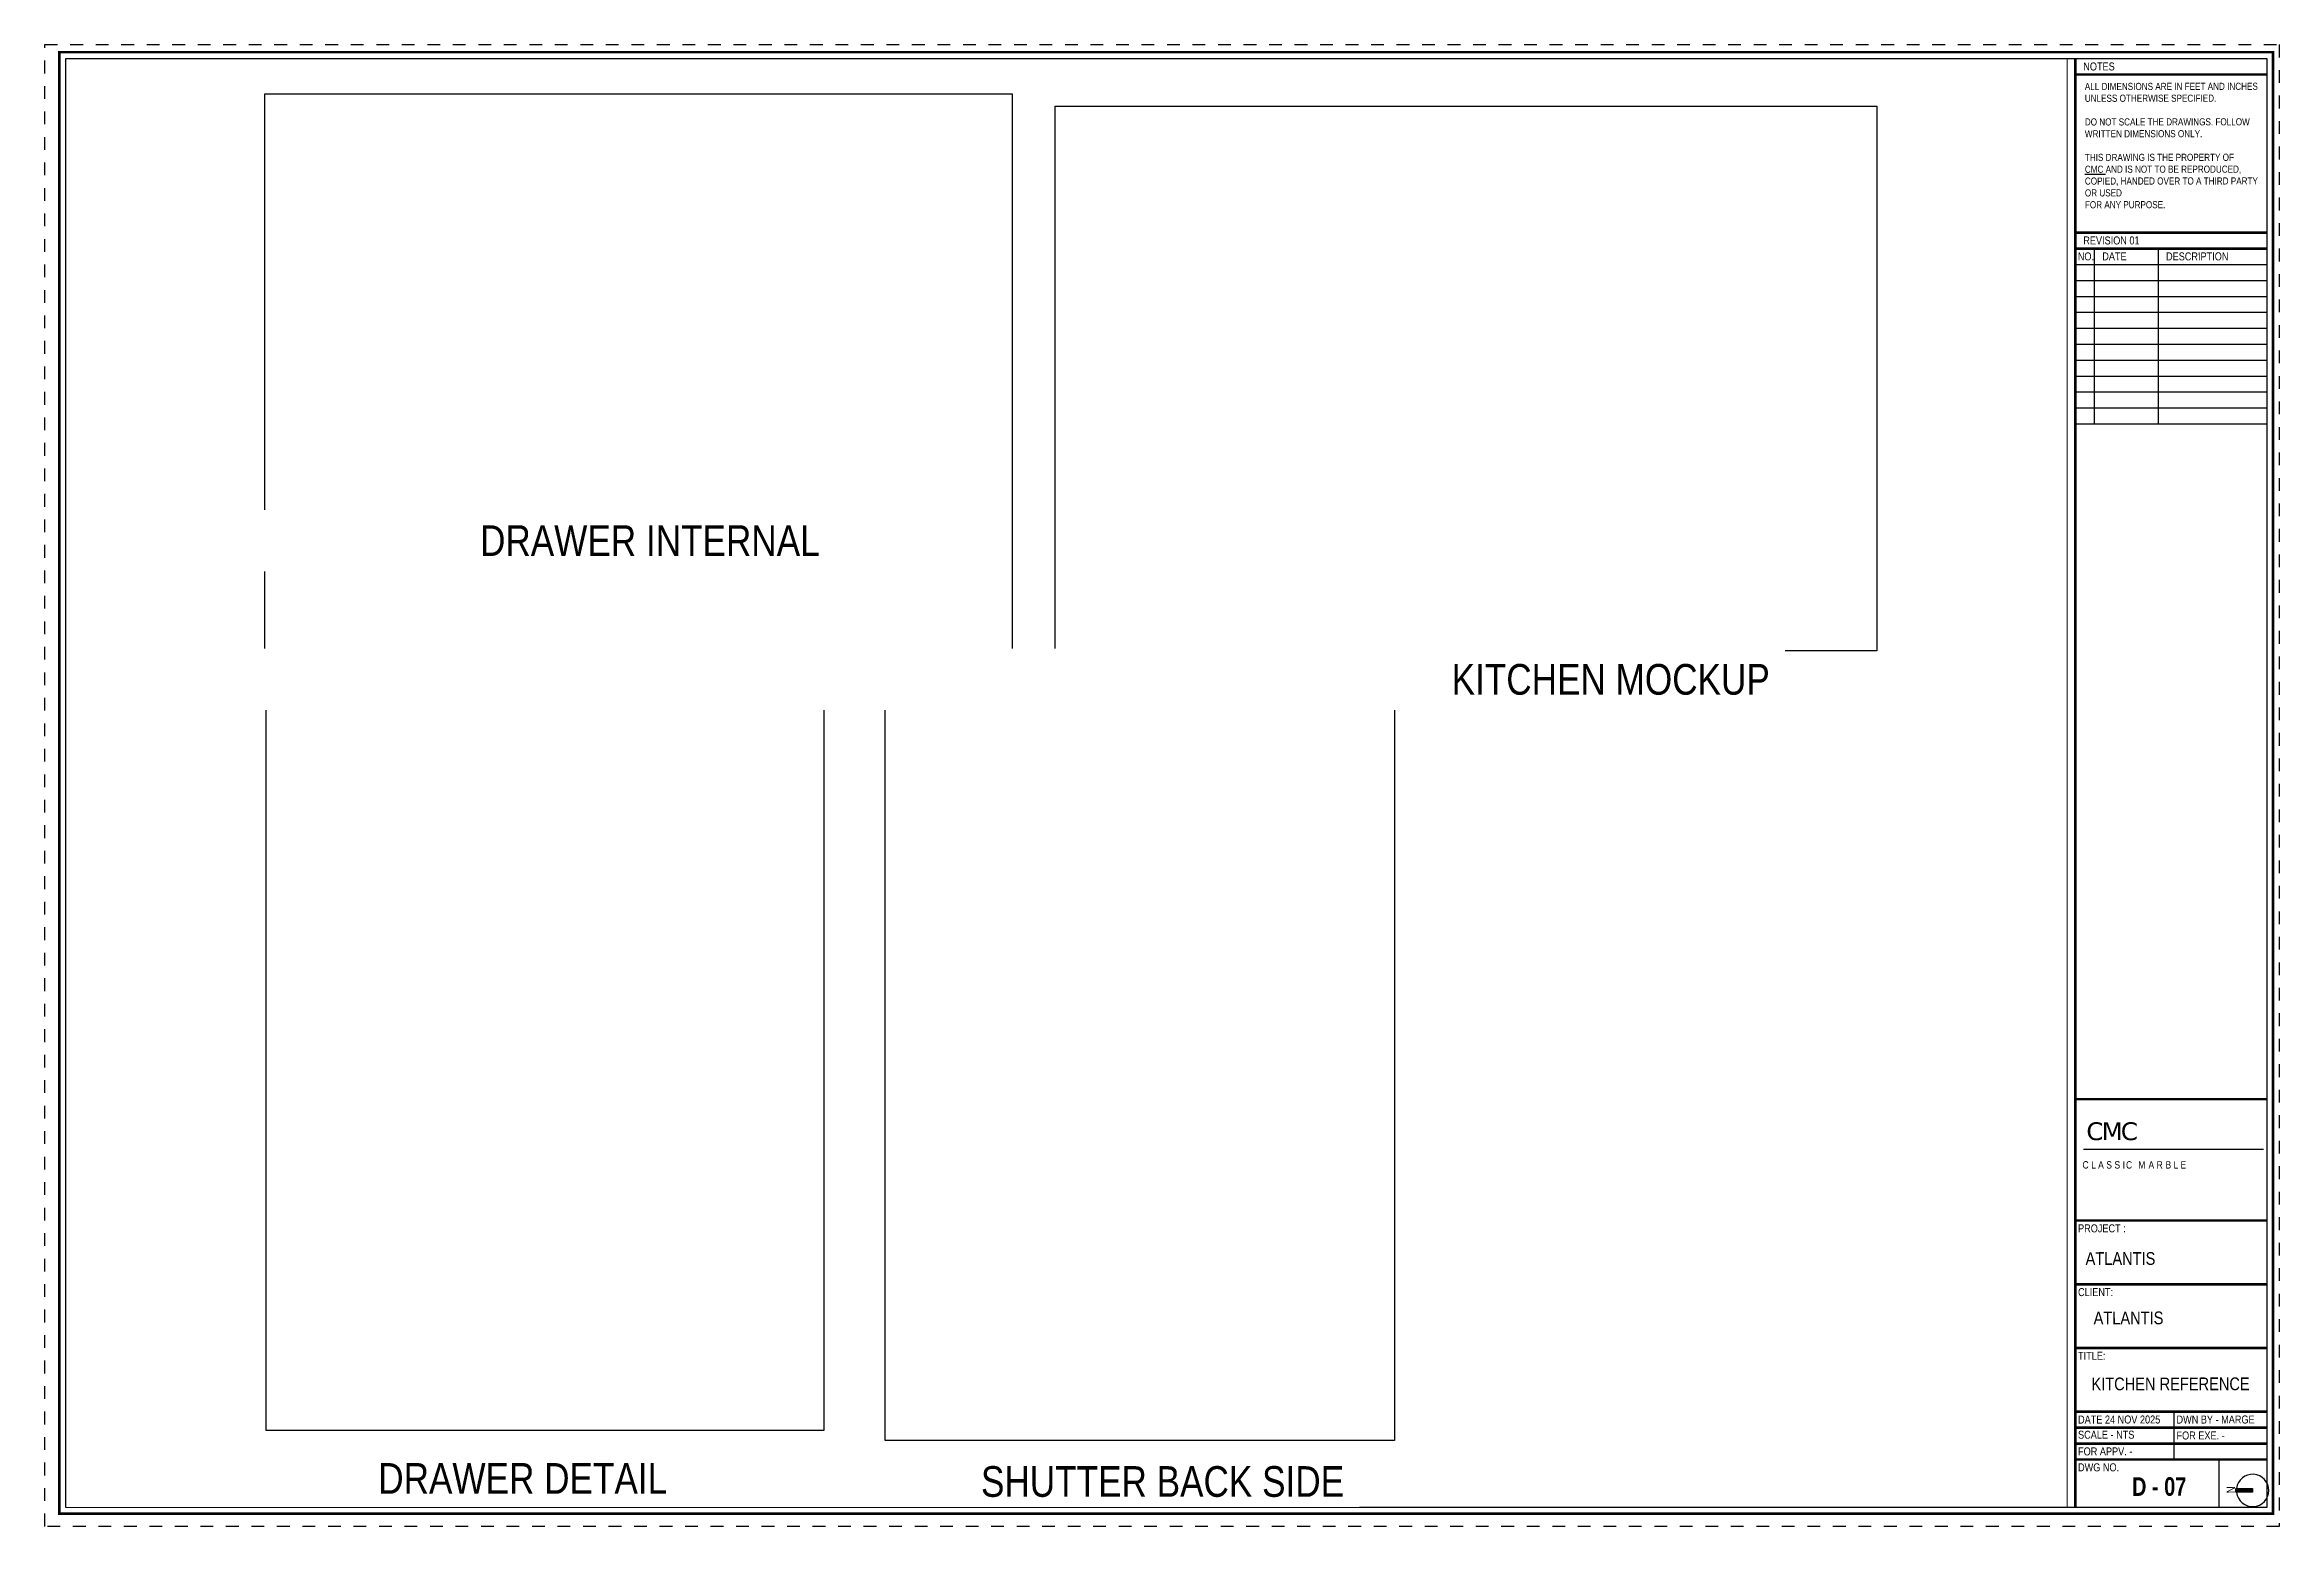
# Paper-space layout 'kitchen (3)' of a CAD drawing. Header units: inches. Extents: x -0.6 to 16.9, y -0.1 to 11.6.
# The model-space entities are those that its viewports show. They can reach past a viewport. Long polylines and large blocks are cut down to what shows.
import ezdxf

# ---------------------------------------------------------------- set-up
doc = ezdxf.new("R2010")
doc.units = ezdxf.units.IN
doc.header["$LTSCALE"] = 0.05
doc.header["$MEASUREMENT"] = 0
doc.header["$XCLIPFRAME"] = 2
doc.linetypes.add('DASHED2', pattern=[0.375, 0.25, -0.125])
doc.layers.get('Defpoints').update_dxf_attribs({"linetype": 'DASHED2'})
for name, color, linetype in [('Flooring Layout', 7, 'Continuous'), ('Furniture text & dimension', 7, 'Continuous'), ('Rk_Sheet format', 40, 'Continuous'), ('Rk_Sheet Format text', 8, 'Continuous'), ('Sheet format', 1, 'Continuous'), ('text', 4, 'Continuous')]:
    doc.layers.add(name, color=color, linetype=linetype)
doc.layers.add('Nplot', color=3, linetype='Continuous', plot=False)
doc.styles.add('4MMOF3-8', font='ARIALN.TTF', dxfattribs={"height": 5.12})
doc.styles.add('W1', font='')
doc.styles.add('W2', font='ARIALN.TTF')
doc.styles.get('W1').set_extended_font_data('Arial Black', italic=True)
picture_1 = doc.add_image_def('image6.jpg', size_in_pixel=(1600, 1200))
picture_2 = doc.add_image_def('image7.jpg', size_in_pixel=(1600, 1200))
picture_3 = doc.add_image_def('image8.jpg', size_in_pixel=(1200, 1600))
picture_4 = doc.add_image_def('image9.jpg', size_in_pixel=(1200, 1600))

msp = doc.modelspace()

# ---------------------------------------------------------------- texts
at = {"layer": 'text', "ltscale": 50, "insert": (-46582.45358, -11667.35501), "char_height": 2, "attachment_point": 6, "style": '4MMOF3-8', "bg_fill": 2}
msp.add_mtext_dynamic_manual_height_columns('{\\C30;\\c2254834;DRAWER DETAIL}', width=243.5337911, gutter_width=15.396, heights=[101.8023], dxfattribs=at)

# ---------------------------------------------------------------- pictures from other files: only their frames are drawn
at = {"layer": 'Flooring Layout', "ltscale": 50}
image = msp.add_image(picture_1, insert=(-46608.67792, -11613.56533), size_in_units=(48.71682, 36.53761), dxfattribs=at)
image.dxf.flags = 7
image = msp.add_image(picture_2, insert=(-46560.50947, -11616.645), size_in_units=(61.33415, 46.00061), dxfattribs=at)
image.set_boundary_path([(86.8261, 187.23876), (1484.20997, 1113.828)])
image = msp.add_image(picture_3, insert=(-46608.59571, -11664.23197), size_in_units=(36.34736, 48.46314), dxfattribs=at)
image.dxf.flags = 7
image = msp.add_image(picture_4, insert=(-46568.2399, -11670.23764), size_in_units=(45.18836, 60.25114), dxfattribs=at)
image.set_boundary_path([(-0.5, 161.53167), (880.98294, 1457.33746)])

# ---------------------------------------------------------------- next in the draw order: texts
at = {"layer": 'text', "ltscale": 50, "char_height": 2, "attachment_point": 6, "style": '4MMOF3-8', "bg_fill": 2}
for s, insert in [('{\\C30;\\c2254834;DRAWER INTERNAL}', (-46572.513, -11606.18071)), ('{\\C30;\\c2254834;KITCHEN MOCKUP}', (-46510.57457, -11615.24386)), ('{\\C30;\\c2254834;SHUTTER BACK SIDE}', (-46538.32625, -11667.56887))]:
    msp.add_mtext_dynamic_manual_height_columns(s, width=243.5337911, gutter_width=15.396, heights=[101.8023], dxfattribs=dict(at, insert=insert))

psp = doc.layouts.new('kitchen (3)')

# ---------------------------------------------------------------- hatches: boundary and pattern name
at = {"layer": 'Sheet format', "ltscale": 0.02}
psp.add_hatch(color=256, dxfattribs=at).paths.add_polyline_path([(16.547, 0.243), (16.547, 0.212), (16.68, 0.212), (16.68, 0.243)])

# ---------------------------------------------------------------- linework, layer by layer
at = {"layer": 'Defpoints', "color": 6, "ltscale": 0.03}
psp.add_lwpolyline([(16.889, -0.055), (-0.632, -0.055), (-0.632, 11.57), (16.889, 11.57)], close=True, dxfattribs=at)
at = {"layer": 'Furniture text & dimension', "ltscale": 50}
psp.add_line((15.354, 2.905), (16.765, 2.905), dxfattribs=at)
at = {"layer": 'Rk_Sheet format', "ltscale": 0.03}
psp.add_lwpolyline([(16.547, 0.212), (16.547, 0.243), (16.68, 0.243), (16.68, 0.212)], close=True, dxfattribs=at)
at = {"layer": 'Sheet format', "color": 2, "ltscale": 0.02}
for p, q in [((15.438, 9.97), (15.438, 8.595)), ((15.938, 9.97), (15.938, 8.595)), ((16.062, 0.844), (16.062, 0.469)), ((16.415, 0.469), (16.415, 0.094))]:
    psp.add_line(p, q, dxfattribs=at)
at = {"layer": 'Sheet format', "ltscale": 0.02, "const_width": 0.0197}
psp.add_lwpolyline([(16.84, 0.044), (-0.517, 0.044), (-0.517, 11.511), (16.84, 11.511)], close=True, dxfattribs=at)
at = {"layer": 'Sheet format', "color": 2, "ltscale": 0.02}
psp.add_lwpolyline([(16.79, 0.094), (-0.467, 0.094), (-0.467, 11.461), (16.79, 11.461)], close=True, dxfattribs=at)
at = {"layer": 'Sheet format', "ltscale": 0.02, "const_width": 0.0197}
for points in [[(15.29, 11.461), (15.29, 0.094)], [(15.29, 11.336), (16.79, 11.336)], [(15.29, 10.095), (16.79, 10.095)], [(15.29, 9.97), (16.79, 9.97)], [(16.79, 3.296), (15.29, 3.296)], [(16.79, 2.344), (15.29, 2.344)], [(16.79, 1.844), (15.29, 1.844)], [(16.79, 1.344), (15.29, 1.344)], [(16.79, 0.844), (15.29, 0.844)], [(16.79, 0.719), (15.29, 0.719)], [(16.79, 0.594), (15.29, 0.594)], [(16.79, 0.469), (15.29, 0.469)]]:
    psp.add_lwpolyline(points, dxfattribs=at)
at = {"layer": 'Sheet format', "color": 2, "ltscale": 0.02}
for points in [[(15.29, 9.845), (16.79, 9.845)], [(15.29, 9.72), (16.79, 9.72)], [(15.29, 9.595), (16.79, 9.595)], [(15.29, 9.47), (16.79, 9.47)], [(15.29, 9.345), (16.79, 9.345)], [(15.29, 9.22), (16.79, 9.22)], [(15.29, 9.095), (16.79, 9.095)], [(15.29, 8.97), (16.79, 8.97)], [(15.29, 8.845), (16.79, 8.845)], [(15.29, 8.72), (16.79, 8.72)], [(15.29, 8.595), (16.79, 8.595)]]:
    psp.add_lwpolyline(points, dxfattribs=at)
psp.add_lwpolyline([(16.554, 0.212, 0.941926), (16.807, 0.226, 0.938097), (16.554, 0.243, 0.938097)], format="xyb", dxfattribs=at)

# ---------------------------------------------------------------- texts
at = {"layer": 'Rk_Sheet Format text', "color": 0, "attachment_point": 1, "style": 'W2'}
for s, insert, char_height, width, rotation in [('NOTES', (15.352, 11.43), 0.0625, 1.42206, 0.0497), ('{\\C7;ALL DIMENSIONS ARE IN FEET AND INCHES UNLESS OTHERWISE SPECIFIED.\\P\\PDO NOT SCALE THE DRAWINGS. FOLLOW WRITTEN DIMENSIONS ONLY.\\P\\PTHIS DRAWING IS THE PROPERTY OF\\P\\LCMC \\lAND IS NOT TO BE REPRODUCED, COPIED, HANDED OVER TO A THIRD PARTY OR USED\\PFOR ANY PURPOSE.}', (15.364, 11.27), 0.05567, 1.4156, 0.0497), ('REVISION 01', (15.352, 10.065), 0.0625, 1.42206, 0.0497), ('NO.', (15.309, 9.94), 0.0625, 1.42206, 0.0497), ('DATE', (15.501, 9.94), 0.0625, 1.42206, 0.0497), ('DESCRIPTION', (16.001, 9.94), 0.0625, 1.42206, 0.0497), ('PROJECT :', (15.311, 2.314), 0.0625, 1.42206, 0.0497), ('ATLANTIS', (15.37, 2.096), 0.1, 1.4771, 0.0497), ('CLIENT:', (15.311, 1.814), 0.0625, 1.42206, 0.0497), ('ATLANTIS', (15.433, 1.63), 0.1, 1.4771, 0.0497), ('TITLE:', (15.311, 1.314), 0.0625, 1.42206, 0.0497), ('KITCHEN REFERENCE', (15.416, 1.112), 0.1, 1.31828, 0.0497), ('DATE 24 NOV 2025', (15.311, 0.814), 0.0625, 1.42206, 0.0497), ('DWN BY - MARGE', (16.083, 0.814), 0.0625, 1.42206, 0.0497), ('\\A1;SCALE - NTS', (15.311, 0.695), 0.0625, 1.42206, 0.0497), ('FOR APPV. - ', (15.311, 0.564), 0.0625, 1.42206, 0.0497), ('FOR EXE. - ', (16.083, 0.689), 0.0625, 1.42206, 0.0497), ('DWG NO.', (15.311, 0.439), 0.0625, 1.42206, 0.0497), ('{\\fImpact|b0|i0|c0|p34;D - 07}', (15.734, 0.33), 0.14598, 2.07599, 0.0497), ('N', (16.477, 0.204), 0.0664, 1.76285, 90.9184)]:
    psp.add_mtext(s, dxfattribs=dict(at, insert=insert, char_height=char_height, width=width, rotation=rotation))
at = {"layer": 'Rk_Sheet Format text', "color": 0, "attachment_point": 1}
for s, insert, char_height, width, style in [('{\\fVerdana|b0|i0|c0|p34;\\T0.9;\\C7;CMC}', (15.376, 3.115), 0.14009, 1.36276, 'W1'), ('{\\T1.45;\\C7;CLASSIC MARBLE}', (15.346, 2.81), 0.05781, 2.47777, 'W2')]:
    psp.add_mtext(s, dxfattribs=dict(at, insert=insert, char_height=char_height, width=width, style=style))

# ---------------------------------------------------------------- viewports
at = {"layer": 'Nplot', "lineweight": 53}
psp.add_viewport(center=(7.379, 5.777), size=(15.691, 11.36611), view_center_point=(-46556.42684, -11621.99302), view_height=94.4969409, dxfattribs=at)

doc.saveas('drawing.dxf')
